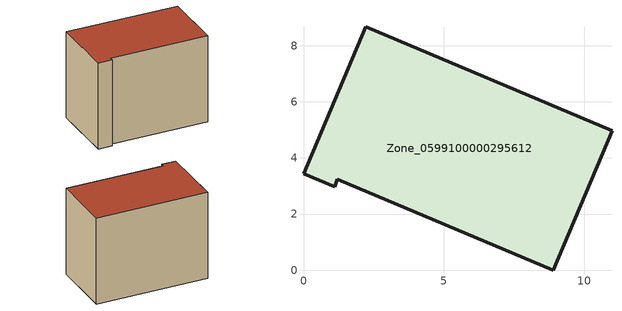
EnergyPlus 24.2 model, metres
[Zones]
Zone_0599100000295612
 floor ground (C_G): 1.21,3.23 1.11,2.97 0,3.43 2.21,8.67 10.99,4.96 8.89,0 z0
 wall outside (C_F): 2.21,8.67 0,3.43 1.11,2.97 1.21,3.23 8.89,0 10.99,4.96 2.21,8.67 z0:7.51
 roof outside (C_R): 8.89,0 10.99,4.96 2.21,8.67 0,3.43 1.11,2.97 1.21,3.23 z7.51
[BUILDING]
Pand.0599100000295612: North Axis=0; Terrain=City; Loads Convergence Tolerance Value=0.04; Temperature Convergence Tolerance Value=0.4; Solar Distribution=FullExterior; Maximum Number of Warmup Days=25; Minimum Number of Warmup Days=1
[Site:Location]
Rotterdam.The.Hague.AP_ZH_NLD Design_Conditions: Latitude=51.96; Longitude=4.45; Time Zone=1; Elevation=-4.5
[SITE:GROUNDTEMPERATURE:BUILDINGSURFACE]
18, 18, 18, 18, 18, 18, 18, 18, 18, 18, 18, 18
[MATERIAL] Thermal Absorptance=0.9; Solar Absorptance=0.7; Visible Absorptance=0.7
Name | Roughness | Thickness | Conductivity | Density | Specific Heat
G.TI.1975-1991 | MediumSmooth | 0.15 | 0.288461 | 540 | 1210
F.TI.1975-1991 | Rough | 0.3 | 0.230769 | 1920 | 840
R.TI.1975-1991 | MediumRough | 0.2 | 0.153846 | 1500 | 1000
[CONSTRUCTION]
C_G: G.TI.1975-1991
C_F: F.TI.1975-1991
C_R: R.TI.1975-1991
[ZONE]
Zone_0599100000295612: Type=1; Multiplier=1; Ceiling Height=Autocalculate; Volume=Autocalculate; Floor Area=autocalculate; Part of Total Floor Area=Yes
[ZONEINFILTRATION:DESIGNFLOWRATE]
Infil_Zone_0599100000295612: Zone or ZoneList or Space or SpaceList=Zone_0599100000295612; Schedule=AlwaysOn; Design Flow Rate Calculation Method=Flow/Area; Flow Rate per Floor Area=0.003; Constant Term Coefficient=1; Temperature Term Coefficient=0; Velocity Term Coefficient=0; Velocity Squared Term Coefficient=0
[HVACTEMPLATE:ZONE:IDEALLOADSAIRSYSTEM]
Zone_0599100000295612: Maximum Heating Supply Air Temperature=50; Minimum Cooling Supply Air Temperature=13; Maximum Heating Supply Air Humidity Ratio=0.0156; Minimum Cooling Supply Air Humidity Ratio=0.0077; Heating Limit=NoLimit; Cooling Limit=NoLimit; Dehumidification Control Type=ConstantSensibleHeatRatio; Cooling Sensible Heat Ratio=0.7; Dehumidification Setpoint=60; Humidification Control Type=None; Humidification Setpoint=30; Outdoor Air Method=None; Outdoor Air Flow Rate per Person=0.00944; Outdoor Air Flow Rate per Zone Floor Area=0; Outdoor Air Flow Rate per Zone=0; Demand Controlled Ventilation Type=None; Outdoor Air Economizer Type=NoEconomizer; Heat Recovery Type=None; Sensible Heat Recovery Effectiveness=0.7; Latent Heat Recovery Effectiveness=0.65
[ZONECONTROL:THERMOSTAT]
ThermostatControl_Zone_0599100000295612: Zone or ZoneList=Zone_0599100000295612; Control Type Schedule=DualSetpointControlType; Control 1=Thermostat_Zone_0599100000295612; Temperature Difference Between Cutout And Setpoint=0
[THERMOSTATSETPOINT:DUALSETPOINT]
Thermostat_Zone_0599100000295612: Heating Setpoint Temperature Schedule=HeatingSetpoint_Zone_0599100000295612; Cooling Setpoint Temperature Schedule=CoolingSetpoint_Zone_0599100000295612
[SCHEDULE:COMPACT]
HeatingSetpoint_Zone_0599100000295612: Through: 12/31, For: AllDays, Until: 24:00, 21
CoolingSetpoint_Zone_0599100000295612: Through: 12/31, For: AllDays, Until: 24:00, 24
DualSetpointControlType: Through: 12/31, For: AllDays, Until: 24:00, 4
AlwaysOn: Through: 12/31, For: AllDays, Until: 24:00, 1
